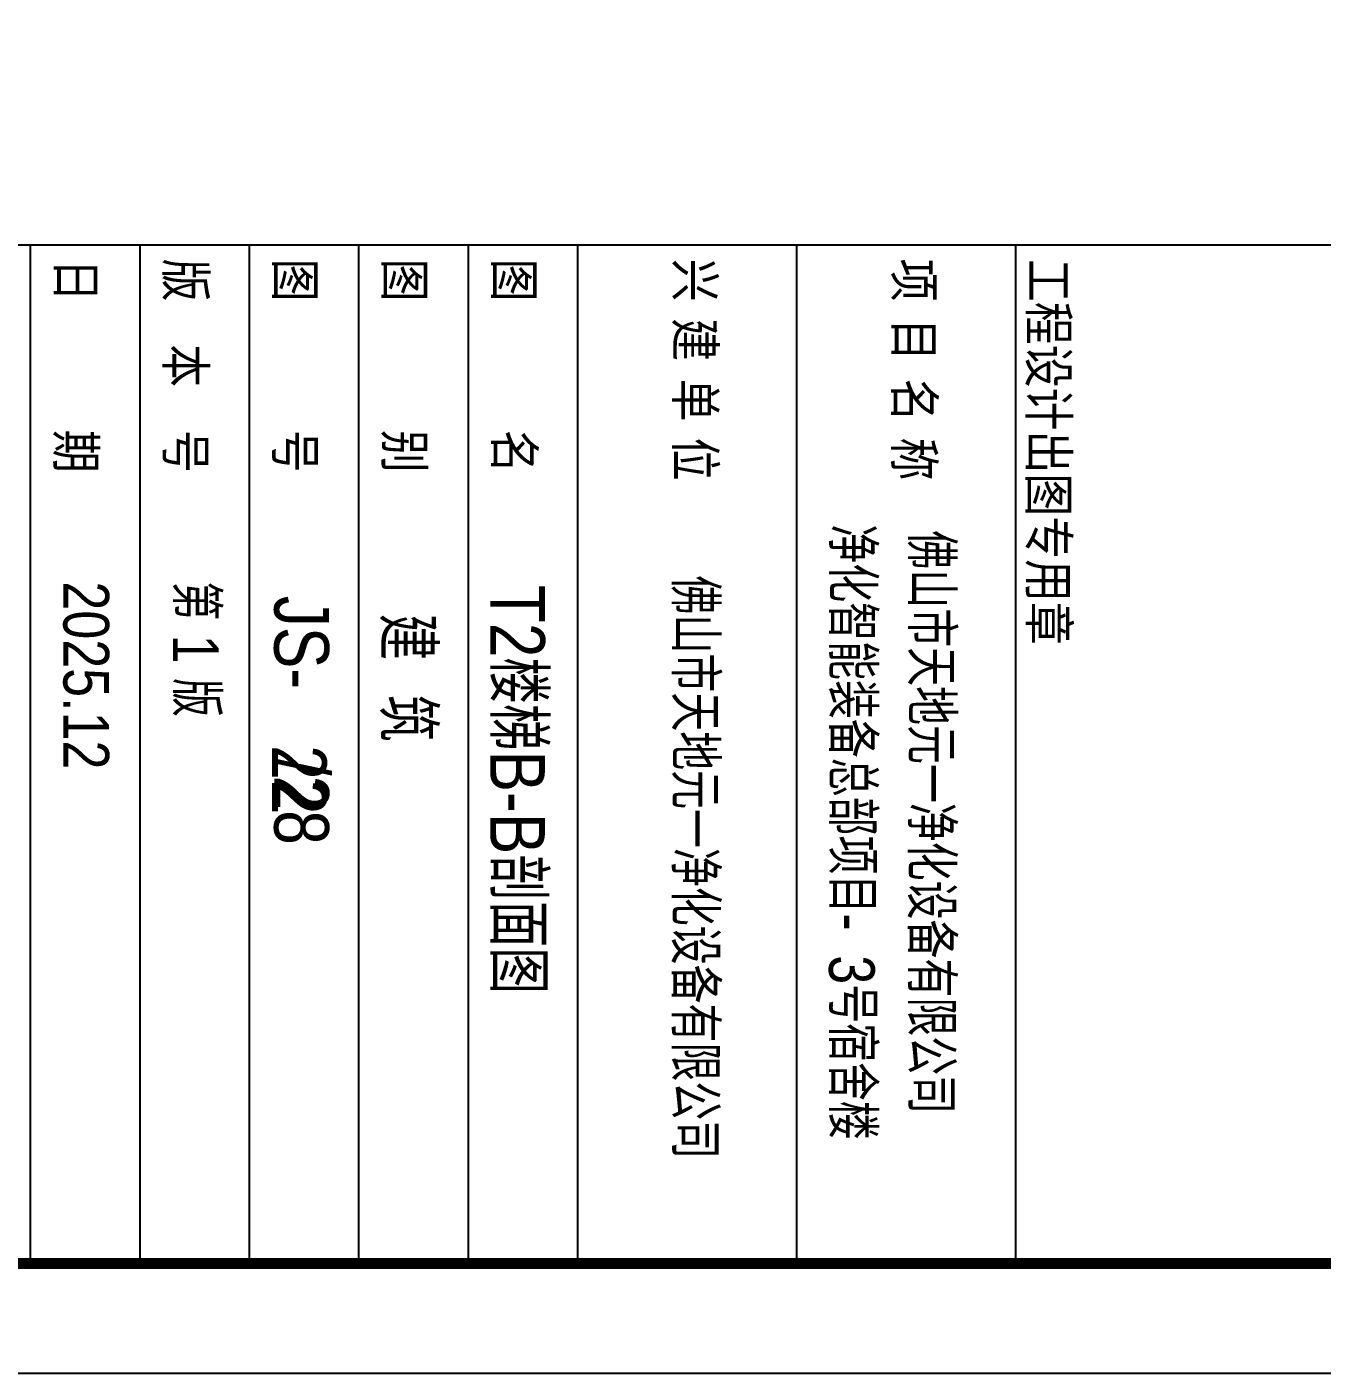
# Model space of a CAD drawing. Extents: x -1041549 to 749950, y -354245 to 17554.
# Drawn here: x -727617 to -721702, y -242944 to -236798 of the extents above; entities that cross this region are included whole.
import ezdxf

# ---------------------------------------------------------------- set-up
doc = ezdxf.new("R2010")
doc.units = 0
doc.header["$LTSCALE"] = 1000
doc.header["$MEASUREMENT"] = 0
for name, color, linetype in [('13', 13, 'Continuous'), ('14', 1, 'Continuous'), ('PUB_TITLE', 4, 'Continuous')]:
    doc.layers.add(name, color=color, linetype=linetype)
doc.styles.add('_HZTXT', font='gs_txt.shx', dxfattribs={"width": 0.8, "bigfont": 'HZTXT.shx'})
doc.styles.add('宋体', font='')
doc.styles.get('宋体').set_extended_font_data('宋体')

# ---------------------------------------------------------------- blocks, each defined once
blk = doc.blocks.new('TUQ')
at = {"layer": '14'}
for p, q in [((-9300, 40000), (-9300, 0)), ((-9300, 20320), (0, 20320)), ((-9300, 18320), (0, 18320)), ((-9300, 16320), (0, 16320)), ((-9300, 15320), (0, 15320)), ((-9300, 14320), (0, 14320)), ((-9300, 13320), (0, 13320)), ((-9300, 12320), (0, 12320)), ((-9300, 11320), (0, 11320))]:
    blk.add_line(p, q, dxfattribs=at)
at = {"layer": '13', "color": 7, "style": '_HZTXT', "width": 0.85}
for s, height, p in [('佛山市天地元一净化设备有限公司', 417.91, (-6694, 19336)), ('净化智能装备总部项目-', 417.91, (-6750, 18616)), ('3号宿舍楼', 417.9, (-2815, 18616)), ('佛山市天地元一净化设备有限公司', 417.91, (-6282, 17179)), ('建  筑', 500, (-5934, 14512)), ('JS-    /28', 500, (-6098, 13549)), ('第 1 版', 417.9, (-6229, 12623)), ('2025.12', 417.9, (-6229, 11623))]:
    blk.add_text(s, height=height, dxfattribs=at).set_placement(p)
at = {"layer": '14', "style": '宋体', "width": 0.82}
for s, p in [('工程设计出图专用章', (-9173, 20449)), ('项', (-9176, 19220)), ('目', (-8632, 19220)), ('名', (-8081, 19220)), ('称', (-7542, 19220)), ('兴', (-9176, 17220)), ('建', (-8632, 17220)), ('单', (-8081, 17220)), ('位', (-7542, 17220)), ('图      名', (-9176, 15566)), ('图      别', (-9176, 14566)), ('图      号', (-9176, 13566)), ('版  本  号', (-9176, 12566)), ('日      期', (-9176, 11566))]:
    blk.add_text(s, height=350, dxfattribs=at).set_placement(p)

msp = doc.modelspace()

# ---------------------------------------------------------------- linework, layer by layer
at = {"layer": 'PUB_TITLE'}
msp.add_lwpolyline([(-733761.6, -205794.1), (-733761.6, -242944.1), (-712761.6, -242944.1), (-712761.6, -205794.1)], close=True, dxfattribs=at)
at = {"layer": 'PUB_TITLE', "const_width": 50}
msp.add_lwpolyline([(-733261.6, -207044.1), (-733261.6, -242444.1), (-713261.6, -242444.1), (-713261.6, -207044.1)], close=True, dxfattribs=at)

# ---------------------------------------------------------------- block references
at = {"layer": '14', "xscale": 0.5, "yscale": 0.5, "zscale": 0.5, "rotation": 270}
msp.add_blockref('TUQ', (-733261.6, -242444.1), dxfattribs=at)

# ---------------------------------------------------------------- texts
at = {"layer": '13', "color": 7, "style": '_HZTXT', "width": 0.85}
for s, p in [('T2楼梯B-B剖面图', (-725500.7, -239345.1)), ('22', (-726497.7, -240077.4))]:
    msp.add_text(s, height=250, rotation=270, dxfattribs=at).set_placement(p)

doc.saveas('drawing.dxf')
